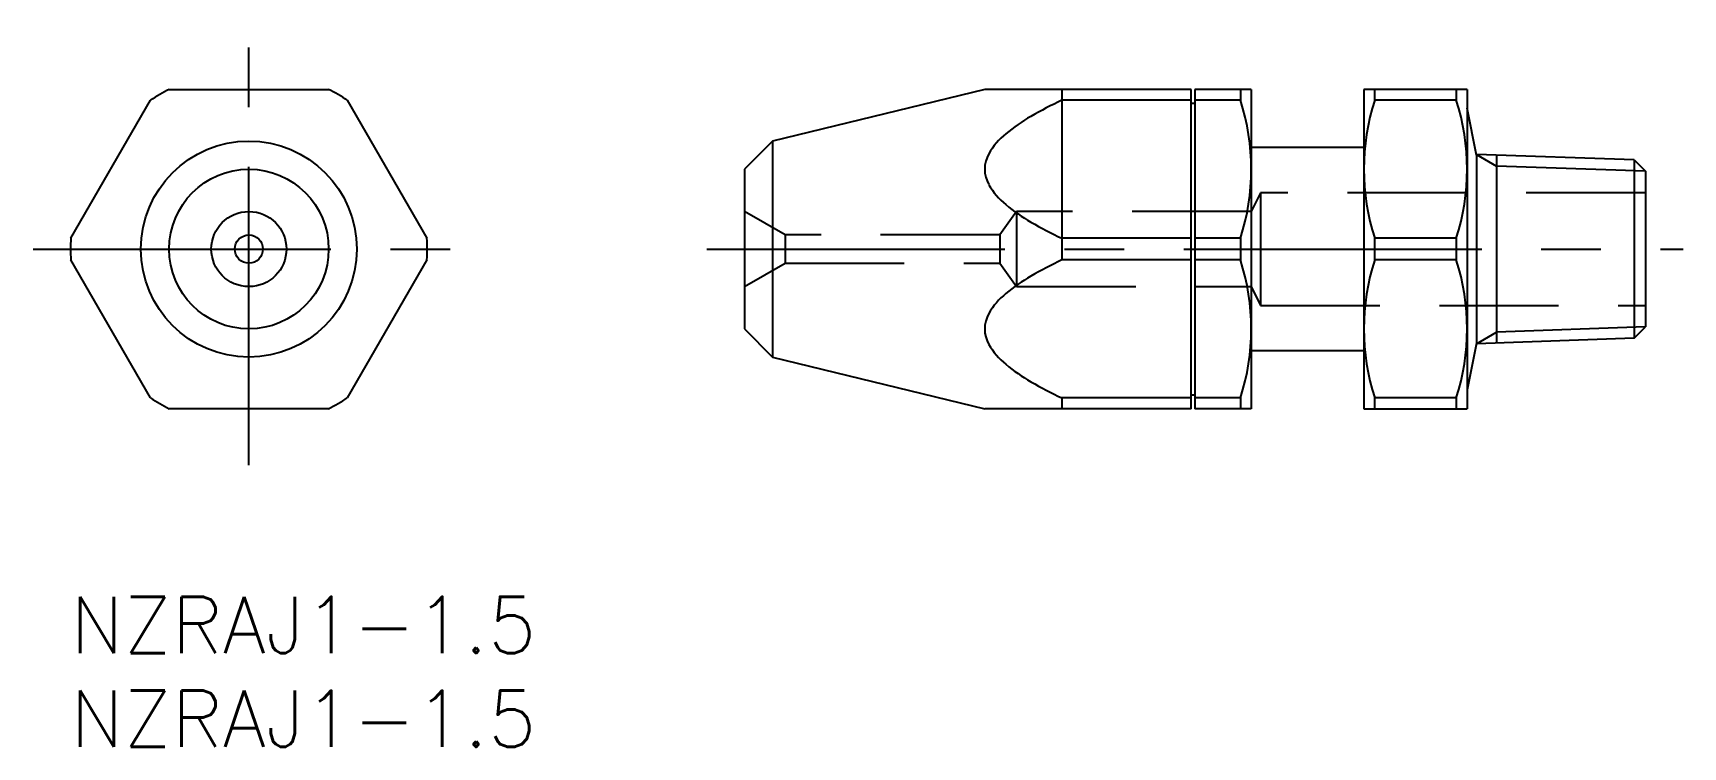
# Model space of a CAD drawing. Extents: x -2 to 85.9, y -8 to 30.
import ezdxf

# ---------------------------------------------------------------- set-up
doc = ezdxf.new("R2010")
doc.units = 0
doc.header["$LTSCALE"] = 0.5
doc.linetypes.add('CENTER', pattern=[50.8, 31.75, -6.35, 6.35, -6.35])
doc.linetypes.add('DASHED', pattern=[19.05, 12.7, -6.35])
for name, color, linetype in [('MSM_CENTER', 1, 'CENTER'), ('MSM_CONTINUOUS', 7, 'CONTINUOUS'), ('MSM_DASHED', 4, 'DASHED'), ('MSM_NARROW', 5, 'CONTINUOUS'), ('MSM_PART_NUMBER', 7, 'CONTINUOUS')]:
    doc.layers.add(name, color=color, linetype=linetype)
doc.styles.get("Standard").update_dxf_attribs({"font": 'txt.shx', "height": 3, "bigfont": 'bigfont.shx'})

# ---------------------------------------------------------------- blocks, each defined once
blk = doc.blocks.new('*U3')
at = {"layer": 'MSM_PART_NUMBER'}
blk.add_text('NZRAJ1-1.5', height=3, dxfattribs=at).set_placement((0, -3))
blk = doc.blocks.new('*U4')
at = {"layer": 'MSM_PART_NUMBER'}
blk.add_text('NZRAJ1-1.5', height=3, dxfattribs=at).set_placement((0, -8))

msp = doc.modelspace()

# ---------------------------------------------------------------- linework, layer by layer
at = {"layer": 'MSM_CENTER'}
for p, q in [((9.5, 7), (9.5, 30)), ((-2, 18.5), (21, 18.5)), ((33.9, 18.5), (85.9, 18.5))]:
    msp.add_line(p, q, dxfattribs=at)
at = {"layer": 'MSM_CONTINUOUS'}
for p, q in [((0.017, 19.076), (4.26, 26.424)), ((5.257, 27), (13.743, 27)), ((14.74, 26.424), (18.983, 19.076)), ((48.702, 27.001), (37.4, 24.25)), ((59.7, 27), (48.7, 27)), ((52.809, 27), (52.809, 17.924)), ((59.7, 26.424), (52.809, 26.424)), ((59.7, 10), (59.7, 27)), ((59.9, 27), (59.9, 10)), ((62.9, 27), (59.9, 27)), ((62.323, 26.424), (59.9, 26.424)), ((62.323, 27), (62.323, 26.424)), ((62.9, 27), (62.9, 10)), ((74.4, 27), (68.9, 27)), ((68.9, 27), (68.9, 10)), ((69.477, 26.424), (69.477, 27)), ((73.823, 26.424), (69.477, 26.424)), ((73.823, 27), (73.823, 26.424)), ((74.4, 27), (74.4, 10)), ((59.9, 26.25), (59.7, 26.25)), ((74.9, 23.5), (74.4, 26)), ((37.4, 24.25), (35.9, 22.75)), ((37.4, 24.25), (37.4, 12.75)), ((68.9, 23.9), (62.9, 23.9)), ((83.298, 23.246), (74.9, 23.54)), ((74.9, 23.5), (74.9, 13.5)), ((75.971, 23.502), (75.971, 13.498)), ((83.298, 23.246), (83.9, 22.644)), ((83.298, 23.246), (83.298, 13.754)), ((35.9, 22.75), (35.9, 14.25)), ((83.9, 22.644), (83.9, 14.356)), ((59.7, 19.076), (52.809, 19.076)), ((62.323, 19.076), (59.9, 19.076)), ((62.323, 19.076), (62.323, 17.924)), ((73.823, 19.076), (69.477, 19.076)), ((69.477, 17.924), (69.477, 19.076)), ((73.823, 19.076), (73.823, 17.924)), ((4.26, 10.576), (0.017, 17.924)), ((18.983, 17.924), (14.74, 10.576)), ((59.7, 17.924), (52.809, 17.924)), ((62.323, 17.924), (59.9, 17.924)), ((73.823, 17.924), (69.477, 17.924)), ((35.9, 14.25), (37.4, 12.75)), ((83.298, 13.754), (83.9, 14.356)), ((74.9, 13.5), (74.4, 11)), ((83.298, 13.754), (74.9, 13.46)), ((37.4, 12.75), (48.702, 10)), ((62.9, 13.1), (68.9, 13.1)), ((59.7, 10.576), (52.809, 10.576)), ((52.809, 10.576), (52.809, 10)), ((59.7, 10.75), (59.9, 10.75)), ((62.323, 10.576), (59.9, 10.576)), ((62.323, 10.576), (62.323, 10)), ((69.477, 10), (69.477, 10.576)), ((73.823, 10.576), (69.477, 10.576)), ((73.823, 10.576), (73.823, 10)), ((13.743, 10), (5.257, 10)), ((59.7, 10), (48.7, 10)), ((62.9, 10), (59.9, 10)), ((68.9, 10), (74.4, 10))]:
    msp.add_line(p, q, dxfattribs=at)
for radius in [5.75, 4.25, 2, 0.75]:
    msp.add_circle((9.5, 18.5), radius, dxfattribs=at)
for centre, radius, start, end in [((9.5, 18.5), 9.5, 116.52535, 123.47465), ((9.5, 18.5), 9.5, 56.52535, 63.47465), ((62.486, 5.93), 22.664, 115.27474, 119.97089), ((50.92, 22.75), 11.98, 342.13972, 17.86028), ((80.88, 22.75), 11.98, 162.13972, 197.86028), ((62.42, 22.75), 11.98, 342.13972, 17.86028), ((55.463, 17.981), 8.716, 119.55609, 130.26323), ((52.098, 21.76), 3.66, 128.29999, 150.27911), ((50.345, 22.755), 1.644, 150.0849, 209.9151), ((52.098, 23.74), 3.66, 209.72089, 231.70001), ((55.463, 27.519), 8.716, 229.73677, 240.44391), ((62.486, 39.57), 22.664, 240.02911, 244.72526), ((9.5, 18.5), 9.5, 176.52535, 183.47465), ((9.5, 18.5), 9.5, 356.52535, 3.47465), ((62.486, -2.57), 22.664, 115.27474, 119.97089), ((50.92, 14.25), 11.98, 342.13972, 17.86028), ((80.88, 14.25), 11.98, 162.13972, 197.86028), ((62.42, 14.25), 11.98, 342.13972, 17.86028), ((55.463, 9.481), 8.716, 119.55609, 130.26323), ((52.098, 13.26), 3.66, 128.29999, 150.27911), ((50.345, 14.245), 1.644, 150.0849, 209.9151), ((52.098, 15.24), 3.66, 209.72089, 231.70001), ((55.463, 19.019), 8.716, 229.73677, 240.44391), ((62.486, 31.07), 22.664, 240.02911, 244.72526), ((9.5, 18.5), 9.5, 236.52535, 243.47465), ((9.5, 18.5), 9.5, 296.52535, 303.47465)]:
    msp.add_arc(centre, radius, start, end, dxfattribs=at)
at = {"layer": 'MSM_DASHED'}
for p, q in [((63.4, 21.5), (62.9, 20.5)), ((83.9, 21.5), (63.4, 21.5)), ((63.4, 21.5), (63.4, 15.5)), ((38.065, 19.25), (35.9, 20.5)), ((50.4, 20.5), (49.507, 19.25)), ((62.9, 20.5), (50.4, 20.5)), ((50.4, 20.5), (50.4, 16.5)), ((49.507, 19.25), (38.065, 19.25)), ((38.065, 19.25), (38.065, 17.75)), ((49.507, 19.25), (49.507, 17.75)), ((35.9, 16.5), (38.065, 17.75)), ((38.065, 17.75), (49.507, 17.75)), ((49.507, 17.75), (50.4, 16.5)), ((50.4, 16.5), (62.9, 16.5)), ((62.9, 16.5), (63.4, 15.5)), ((63.4, 15.5), (83.9, 15.5))]:
    msp.add_line(p, q, dxfattribs=at)
at = {"layer": 'MSM_NARROW'}
for p, q in [((74.9, 23.54), (75.971, 22.921)), ((83.9, 22.644), (75.971, 22.921)), ((74.9, 13.46), (75.971, 14.079)), ((83.9, 14.356), (75.971, 14.079))]:
    msp.add_line(p, q, dxfattribs=at)

# ---------------------------------------------------------------- block references
at = {"layer": 'MSM_CONTINUOUS'}
for name in ['*U3', '*U4']:
    msp.add_blockref(name, (0, 0), dxfattribs=at)

doc.saveas('drawing.dxf')
